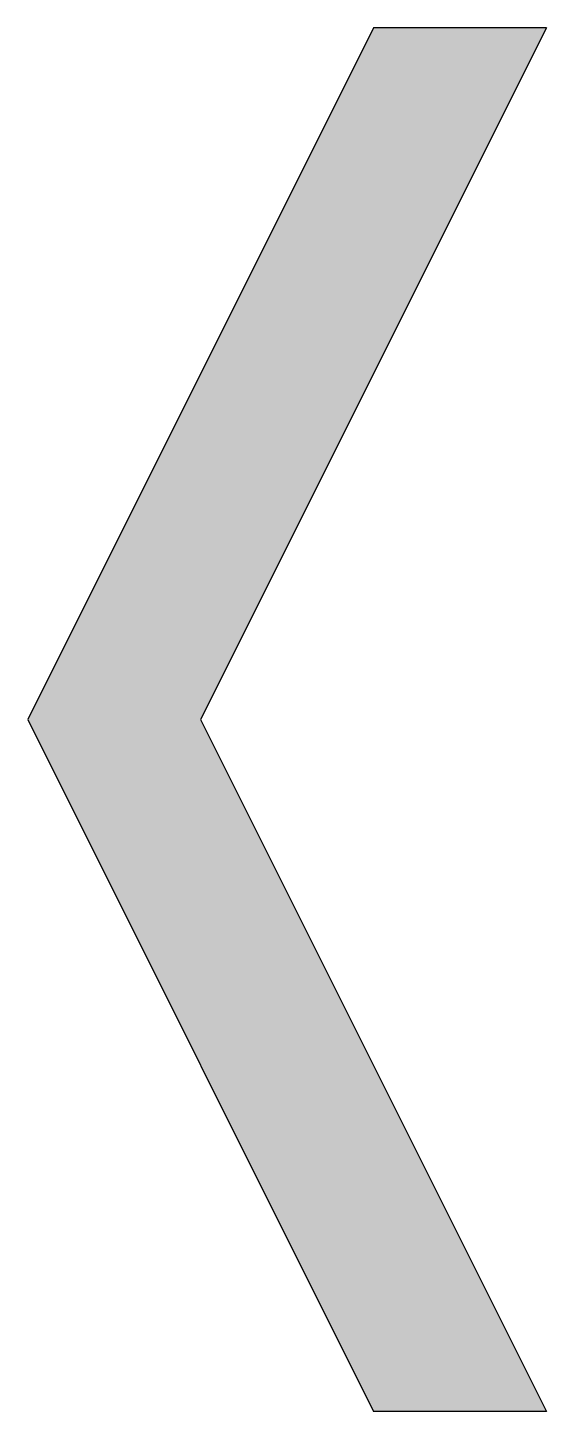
# Model space of a CAD drawing. Header units: millimetres. Extents: x 1161.52 to 1161.621, y -1488.746 to -1488.478.
import ezdxf

# ---------------------------------------------------------------- set-up
doc = ezdxf.new("R2010")
doc.units = ezdxf.units.MM
doc.layers.add('Símbolos_Gráficos', color=1, linetype='Continuous')

msp = doc.modelspace()

# ---------------------------------------------------------------- hatches: boundary and pattern name
at = {"layer": 'Símbolos_Gráficos'}
msp.add_hatch(color=2, dxfattribs=at).paths.add_polyline_path([(1161.58717, -1488.47775), (1161.62071, -1488.47775), (1161.55363, -1488.61191), (1161.62071, -1488.74608), (1161.58717, -1488.74608), (1161.52009, -1488.61191)])

# ---------------------------------------------------------------- linework, layer by layer
at = {"layer": 'Símbolos_Gráficos', "color": 2}
for p, q in [((1161.58717, -1488.47775), (1161.52009, -1488.61191)), ((1161.62071, -1488.47775), (1161.55363, -1488.61191)), ((1161.62071, -1488.47775), (1161.58717, -1488.47775)), ((1161.52009, -1488.61191), (1161.58717, -1488.74608)), ((1161.55363, -1488.61191), (1161.62071, -1488.74608)), ((1161.62071, -1488.74608), (1161.58717, -1488.74608))]:
    msp.add_line(p, q, dxfattribs=at)

doc.saveas('drawing.dxf')
